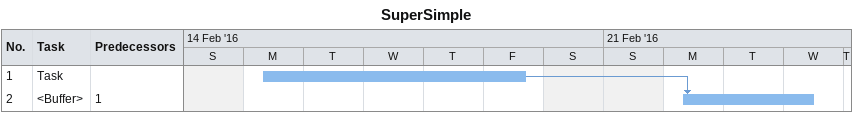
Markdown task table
SuperSimple

| ID | Task | Start | Finish | Predecessors |
|---|---|---|---|---|
| 1 | Task | 2016-02-15 | 2016-02-19 |  |
| 2 | <Buffer> | 2016-02-22 | 2016-02-24 | 1 |
